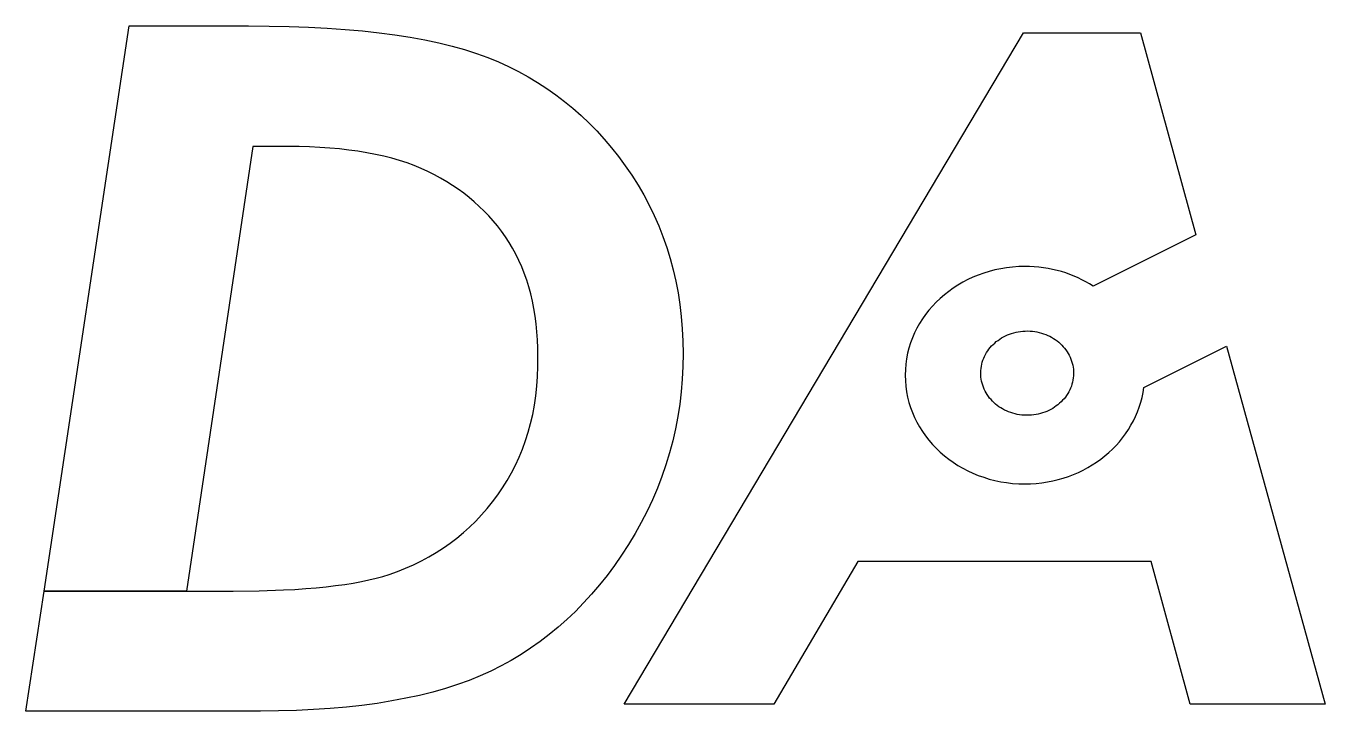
# Model space of a CAD drawing. Header units: millimetres. Extents: x 3 to 246, y -195 to -4.
# Drawn here: x 125.07 to 132.96, y -193.42 to -189.26 of the extents above; entities that cross this region are included whole.
import ezdxf

# ---------------------------------------------------------------- set-up
doc = ezdxf.new("R2010")
doc.units = ezdxf.units.MM
doc.layers.add('BLUETHIRTYONE', color=171, linetype='CONTINUOUS')
doc.layers.add('RED', color=14, linetype='CONTINUOUS')

msp = doc.modelspace()

# ---------------------------------------------------------------- linework, layer by layer
at = {"layer": 'BLUETHIRTYONE', "linetype": 'CONTINUOUS'}
for p, q in [((125.1834, -192.6926), (125.7, -189.2592)), ((125.7, -189.2592), (126.4245, -189.2592)), ((126.4245, -189.2592), (126.55, -189.26)), ((126.55, -189.26), (126.6715, -189.2626)), ((126.6715, -189.2626), (126.7888, -189.2668)), ((126.7888, -189.2668), (126.9021, -189.2727)), ((126.9021, -189.2727), (127.0112, -189.2804)), ((127.0112, -189.2804), (127.1163, -189.2897)), ((127.1163, -189.2897), (127.2172, -189.3008)), ((127.2172, -189.3008), (127.3141, -189.3135)), ((127.3141, -189.3135), (127.4069, -189.328)), ((127.4069, -189.328), (127.4956, -189.3442)), ((127.4956, -189.3442), (127.5802, -189.3621)), ((127.5802, -189.3621), (127.6607, -189.3817)), ((128.7063, -193.3796), (131.1302, -189.301)), ((131.1302, -189.301), (131.84, -189.301)), ((131.84, -189.301), (132.1761, -190.5289)), ((127.6607, -189.3817), (127.7372, -189.403)), ((127.7372, -189.403), (127.8096, -189.4261)), ((127.8096, -189.4261), (127.878, -189.4509)), ((127.878, -189.4509), (127.9422, -189.4775)), ((127.9422, -189.4775), (128.0038, -189.5058)), ((128.0038, -189.5058), (128.0639, -189.5362)), ((128.0639, -189.5362), (128.1225, -189.5685)), ((128.1225, -189.5685), (128.1798, -189.6027)), ((128.1798, -189.6027), (128.2356, -189.6389)), ((128.2356, -189.6389), (128.2899, -189.6771)), ((128.2899, -189.6771), (128.3428, -189.7172)), ((128.3428, -189.7172), (128.3942, -189.7593)), ((128.3942, -189.7593), (128.4442, -189.8033)), ((128.4442, -189.8033), (128.4927, -189.8493)), ((128.4927, -189.8493), (128.5397, -189.8973)), ((128.5397, -189.8973), (128.5852, -189.9472)), ((126.4516, -189.9918), (126.0487, -192.6926)), ((126.6666, -189.9918), (126.4516, -189.9918)), ((126.732, -189.9924), (126.6666, -189.9918)), ((126.7956, -189.9941), (126.732, -189.9924)), ((126.8576, -189.997), (126.7956, -189.9941)), ((126.918, -190.0011), (126.8576, -189.997)), ((126.9767, -190.0064), (126.918, -190.0011)), ((127.0337, -190.0128), (126.9767, -190.0064)), ((128.5852, -189.9472), (128.6292, -189.9991)), ((128.6292, -189.9991), (128.6717, -190.0529)), ((127.0891, -190.0205), (127.0337, -190.0128)), ((127.1429, -190.0293), (127.0891, -190.0205)), ((127.195, -190.0393), (127.1429, -190.0293)), ((127.2455, -190.0506), (127.195, -190.0393)), ((127.2944, -190.063), (127.2455, -190.0506)), ((127.3416, -190.0767), (127.2944, -190.063)), ((127.3872, -190.0916), (127.3416, -190.0767)), ((128.6717, -190.0529), (128.7128, -190.1087)), ((127.4312, -190.1077), (127.3872, -190.0916)), ((127.4735, -190.125), (127.4312, -190.1077)), ((127.5143, -190.1436), (127.4735, -190.125)), ((127.5533, -190.1633), (127.5143, -190.1436)), ((127.5912, -190.1839), (127.5533, -190.1633)), ((128.7128, -190.1087), (128.7523, -190.1664)), ((127.628, -190.2055), (127.5912, -190.1839)), ((127.6638, -190.228), (127.628, -190.2055)), ((127.6984, -190.2515), (127.6638, -190.228)), ((128.7523, -190.1664), (128.7898, -190.2257)), ((128.7898, -190.2257), (128.825, -190.2861)), ((127.732, -190.2759), (127.6984, -190.2515)), ((127.7645, -190.3014), (127.732, -190.2759)), ((127.7958, -190.3277), (127.7645, -190.3014)), ((128.825, -190.2861), (128.8577, -190.3476)), ((127.8261, -190.3551), (127.7958, -190.3277)), ((127.8553, -190.3834), (127.8261, -190.3551)), ((127.8833, -190.4128), (127.8553, -190.3834)), ((128.8577, -190.3476), (128.8881, -190.4102)), ((127.9103, -190.4431), (127.8833, -190.4128)), ((127.9361, -190.4744), (127.9103, -190.4431)), ((127.9609, -190.5068), (127.9361, -190.4744)), ((128.8881, -190.4102), (128.916, -190.474)), ((128.916, -190.474), (128.9415, -190.5388)), ((127.9845, -190.5401), (127.9609, -190.5068)), ((128.007, -190.5745), (127.9845, -190.5401)), ((128.9415, -190.5388), (128.9646, -190.6048)), ((132.1761, -190.5289), (131.554, -190.8402)), ((128.0282, -190.6099), (128.007, -190.5745)), ((128.0481, -190.6463), (128.0282, -190.6099)), ((128.9646, -190.6048), (128.9853, -190.672)), ((128.0666, -190.6839), (128.0481, -190.6463)), ((128.0837, -190.7225), (128.0666, -190.6839)), ((128.9853, -190.672), (129.0036, -190.7402)), ((128.0994, -190.7621), (128.0837, -190.7225)), ((128.1138, -190.8028), (128.0994, -190.7621)), ((129.0036, -190.7402), (129.0194, -190.8096)), ((130.8237, -190.7858), (130.7924, -190.8004)), ((130.8559, -190.7726), (130.8237, -190.7858)), ((130.8889, -190.7607), (130.8559, -190.7726)), ((130.9226, -190.7503), (130.8889, -190.7607)), ((130.9571, -190.7414), (130.9226, -190.7503)), ((130.9922, -190.734), (130.9571, -190.7414)), ((131.028, -190.7282), (130.9922, -190.734)), ((131.0643, -190.724), (131.028, -190.7282)), ((131.1012, -190.7215), (131.0643, -190.724)), ((131.1385, -190.7206), (131.1012, -190.7215)), ((131.1674, -190.7211), (131.1385, -190.7206)), ((131.196, -190.7226), (131.1674, -190.7211)), ((131.2242, -190.7251), (131.196, -190.7226)), ((131.2522, -190.7286), (131.2242, -190.7251)), ((131.2798, -190.733), (131.2522, -190.7286)), ((131.3071, -190.7384), (131.2798, -190.733)), ((131.3339, -190.7447), (131.3071, -190.7384)), ((131.3604, -190.7519), (131.3339, -190.7447)), ((131.3864, -190.76), (131.3604, -190.7519)), ((131.4119, -190.769), (131.3864, -190.76)), ((131.437, -190.7788), (131.4119, -190.769)), ((131.4615, -190.7895), (131.437, -190.7788)), ((131.4855, -190.8009), (131.4615, -190.7895)), ((128.1268, -190.8446), (128.1138, -190.8028)), ((128.1385, -190.8874), (128.1268, -190.8446)), ((129.0194, -190.8096), (129.0328, -190.8802)), ((130.6766, -190.8715), (130.6502, -190.8923)), ((130.704, -190.8519), (130.6766, -190.8715)), ((130.7325, -190.8335), (130.704, -190.8519)), ((130.762, -190.8163), (130.7325, -190.8335)), ((130.7924, -190.8004), (130.762, -190.8163)), ((131.5089, -190.8132), (131.4855, -190.8009)), ((131.5318, -190.8263), (131.5089, -190.8132)), ((131.554, -190.8402), (131.5318, -190.8263)), ((128.1488, -190.9312), (128.1385, -190.8874)), ((128.1577, -190.9761), (128.1488, -190.9312)), ((129.0328, -190.8802), (129.0438, -190.9519)), ((129.0438, -190.9519), (129.0523, -191.0247)), ((130.6009, -190.9371), (130.5781, -190.9611)), ((130.625, -190.9142), (130.6009, -190.9371)), ((130.6502, -190.8923), (130.625, -190.9142)), ((128.1652, -191.0221), (128.1577, -190.9761)), ((128.1714, -191.069), (128.1652, -191.0221)), ((129.0523, -191.0247), (129.0585, -191.0987)), ((130.5362, -191.012), (130.5173, -191.0388)), ((130.5565, -190.9861), (130.5362, -191.012)), ((130.5781, -190.9611), (130.5565, -190.9861)), ((128.1762, -191.117), (128.1714, -191.069)), ((129.0585, -191.0987), (129.0621, -191.1738)), ((130.4837, -191.0949), (130.4692, -191.1242)), ((130.4998, -191.0664), (130.4837, -191.0949)), ((130.5173, -191.0388), (130.4998, -191.0664)), ((128.1796, -191.1661), (128.1762, -191.117)), ((128.1816, -191.2161), (128.1796, -191.1661)), ((129.0621, -191.1738), (129.0633, -191.2501)), ((130.4447, -191.1848), (130.4349, -191.2161)), ((130.4561, -191.1541), (130.4447, -191.1848)), ((130.4692, -191.1242), (130.4561, -191.1541)), ((130.9459, -191.1943), (130.9554, -191.1855)), ((130.9554, -191.1855), (130.9653, -191.1771)), ((130.9653, -191.1771), (130.9756, -191.1692)), ((130.9756, -191.1692), (130.9863, -191.1617)), ((130.9863, -191.1617), (130.9975, -191.1546)), ((130.9975, -191.1546), (131.009, -191.1481)), ((131.009, -191.1481), (131.0208, -191.142)), ((131.0208, -191.142), (131.0331, -191.1365)), ((131.0331, -191.1365), (131.0456, -191.1315)), ((131.0456, -191.1315), (131.0584, -191.127)), ((131.0584, -191.127), (131.0716, -191.1231)), ((131.0716, -191.1231), (131.085, -191.1198)), ((131.085, -191.1198), (131.0987, -191.1171)), ((131.0987, -191.1171), (131.1126, -191.115)), ((131.1126, -191.115), (131.1267, -191.1135)), ((131.1267, -191.1135), (131.141, -191.1126)), ((131.141, -191.1126), (131.1555, -191.1124)), ((131.1555, -191.1124), (131.17, -191.1129)), ((131.17, -191.1129), (131.1843, -191.114)), ((131.1843, -191.114), (131.1984, -191.1158)), ((131.1984, -191.1158), (131.2123, -191.1182)), ((131.2123, -191.1182), (131.2259, -191.1212)), ((131.2259, -191.1212), (131.2392, -191.1247)), ((131.2392, -191.1247), (131.2522, -191.1289)), ((131.2522, -191.1289), (131.265, -191.1336)), ((131.265, -191.1336), (131.2774, -191.1389)), ((131.2774, -191.1389), (131.2895, -191.1446)), ((131.2895, -191.1446), (131.3012, -191.1509)), ((131.3012, -191.1509), (131.3126, -191.1577)), ((131.3126, -191.1577), (131.3235, -191.1649)), ((131.3235, -191.1649), (131.3341, -191.1727)), ((131.3341, -191.1727), (131.3442, -191.1808)), ((131.3442, -191.1808), (131.3539, -191.1894)), ((131.3539, -191.1894), (131.3632, -191.1984)), ((128.1823, -191.2672), (128.1816, -191.2161)), ((128.1821, -191.3289), (128.1823, -191.2672)), ((129.0633, -191.2501), (129.0621, -191.3281)), ((130.4268, -191.2481), (130.4204, -191.2806)), ((130.4349, -191.2161), (130.4268, -191.2481)), ((130.8888, -191.278), (130.894, -191.2664)), ((130.894, -191.2664), (130.8998, -191.2551)), ((130.8998, -191.2551), (130.9062, -191.2441)), ((130.9062, -191.2441), (130.9131, -191.2334)), ((130.9131, -191.2334), (130.9205, -191.2231)), ((130.9205, -191.2231), (130.9285, -191.2131)), ((130.9285, -191.2131), (130.937, -191.2035)), ((130.937, -191.2035), (130.9459, -191.1943)), ((131.3632, -191.1984), (131.3719, -191.2078)), ((131.3719, -191.2078), (131.3802, -191.2175)), ((131.3802, -191.2175), (131.3879, -191.2276)), ((131.3879, -191.2276), (131.3951, -191.2381)), ((131.3951, -191.2381), (131.4018, -191.2489)), ((131.4018, -191.2489), (131.4079, -191.26)), ((131.4079, -191.26), (131.4134, -191.2714)), ((131.8609, -191.4551), (132.362, -191.2046)), ((132.362, -191.2046), (132.9611, -193.3796)), ((128.1798, -191.3894), (128.1821, -191.3289)), ((129.0621, -191.3281), (129.0582, -191.4053)), ((130.413, -191.3471), (130.412, -191.3811)), ((130.4158, -191.3136), (130.413, -191.3471)), ((130.4204, -191.2806), (130.4158, -191.3136)), ((130.8712, -191.3527), (130.8725, -191.3397)), ((130.8725, -191.3397), (130.8744, -191.3269)), ((130.8744, -191.3269), (130.877, -191.3143)), ((130.877, -191.3143), (130.8803, -191.3019)), ((130.8803, -191.3019), (130.8843, -191.2898)), ((130.8843, -191.2898), (130.8888, -191.278)), ((131.4134, -191.2714), (131.4183, -191.2831)), ((131.4183, -191.2831), (131.4226, -191.295)), ((131.4226, -191.295), (131.4262, -191.3072)), ((131.4262, -191.3072), (131.4292, -191.3197)), ((131.4292, -191.3197), (131.4316, -191.3323)), ((131.4316, -191.3323), (131.4332, -191.3451)), ((131.4332, -191.3451), (131.4341, -191.3582)), ((128.1755, -191.4486), (128.1798, -191.3894)), ((129.0582, -191.4053), (129.0519, -191.4818)), ((130.412, -191.3811), (130.413, -191.415)), ((130.413, -191.415), (130.4158, -191.4486)), ((130.8707, -191.3659), (130.8712, -191.3527)), ((130.8709, -191.3791), (130.8707, -191.3659)), ((130.8719, -191.3921), (130.8709, -191.3791)), ((130.8735, -191.4049), (130.8719, -191.3921)), ((130.8758, -191.4176), (130.8735, -191.4049)), ((130.8788, -191.43), (130.8758, -191.4176)), ((131.428, -191.4229), (131.4247, -191.4353)), ((131.4306, -191.4103), (131.428, -191.4229)), ((131.4326, -191.3975), (131.4306, -191.4103)), ((131.4338, -191.3845), (131.4326, -191.3975)), ((131.4343, -191.3713), (131.4338, -191.3845)), ((131.4341, -191.3582), (131.4343, -191.3713)), ((128.1691, -191.5067), (128.1755, -191.4486)), ((129.0519, -191.4818), (129.0429, -191.5576)), ((130.4158, -191.4486), (130.4204, -191.4816)), ((130.4204, -191.4816), (130.4268, -191.5141)), ((130.8825, -191.4422), (130.8788, -191.43)), ((130.8868, -191.4541), (130.8825, -191.4422)), ((130.8917, -191.4658), (130.8868, -191.4541)), ((130.8972, -191.4772), (130.8917, -191.4658)), ((130.9033, -191.4883), (130.8972, -191.4772)), ((130.91, -191.4991), (130.9033, -191.4883)), ((130.9172, -191.5096), (130.91, -191.4991)), ((131.392, -191.5038), (131.3845, -191.5141)), ((131.3989, -191.4931), (131.392, -191.5038)), ((131.4053, -191.4821), (131.3989, -191.4931)), ((131.411, -191.4708), (131.4053, -191.4821)), ((131.4162, -191.4593), (131.411, -191.4708)), ((131.4208, -191.4474), (131.4162, -191.4593)), ((131.4247, -191.4353), (131.4208, -191.4474)), ((131.85, -191.5158), (131.8562, -191.4857)), ((131.8562, -191.4857), (131.8609, -191.4551)), ((128.1504, -191.6191), (128.1607, -191.5635)), ((128.1607, -191.5635), (128.1691, -191.5067)), ((129.0429, -191.5576), (129.0313, -191.6326)), ((130.4268, -191.5141), (130.4349, -191.546)), ((130.4349, -191.546), (130.4447, -191.5774)), ((130.4447, -191.5774), (130.4561, -191.608)), ((130.9249, -191.5197), (130.9172, -191.5096)), ((130.9332, -191.5295), (130.9249, -191.5197)), ((130.9419, -191.5389), (130.9332, -191.5295)), ((130.9511, -191.5478), (130.9419, -191.5389)), ((130.9608, -191.5564), (130.9511, -191.5478)), ((130.971, -191.5646), (130.9608, -191.5564)), ((130.9815, -191.5723), (130.971, -191.5646)), ((130.9925, -191.5795), (130.9815, -191.5723)), ((131.0038, -191.5863), (130.9925, -191.5795)), ((131.3076, -191.5826), (131.2961, -191.5891)), ((131.3187, -191.5755), (131.3076, -191.5826)), ((131.3295, -191.568), (131.3187, -191.5755)), ((131.3398, -191.5601), (131.3295, -191.568)), ((131.3497, -191.5517), (131.3398, -191.5601)), ((131.3591, -191.5429), (131.3497, -191.5517)), ((131.3681, -191.5337), (131.3591, -191.5429)), ((131.3766, -191.5241), (131.3681, -191.5337)), ((131.3845, -191.5141), (131.3766, -191.5241)), ((131.8227, -191.6032), (131.8332, -191.5746)), ((131.8332, -191.5746), (131.8423, -191.5454)), ((131.8423, -191.5454), (131.85, -191.5158)), ((128.138, -191.6736), (128.1504, -191.6191)), ((129.0313, -191.6326), (129.0172, -191.707)), ((130.4561, -191.608), (130.4692, -191.638)), ((130.4692, -191.638), (130.4837, -191.6673)), ((131.0156, -191.5926), (131.0038, -191.5863)), ((131.0276, -191.5984), (131.0156, -191.5926)), ((131.0401, -191.6036), (131.0276, -191.5984)), ((131.0528, -191.6083), (131.0401, -191.6036)), ((131.0659, -191.6125), (131.0528, -191.6083)), ((131.0792, -191.6161), (131.0659, -191.6125)), ((131.0928, -191.6191), (131.0792, -191.6161)), ((131.1066, -191.6214), (131.0928, -191.6191)), ((131.1207, -191.6232), (131.1066, -191.6214)), ((131.135, -191.6243), (131.1207, -191.6232)), ((131.1495, -191.6248), (131.135, -191.6243)), ((131.164, -191.6246), (131.1495, -191.6248)), ((131.1784, -191.6238), (131.164, -191.6246)), ((131.1925, -191.6223), (131.1784, -191.6238)), ((131.2064, -191.6202), (131.1925, -191.6223)), ((131.2201, -191.6174), (131.2064, -191.6202)), ((131.2335, -191.6141), (131.2201, -191.6174)), ((131.2466, -191.6102), (131.2335, -191.6141)), ((131.2595, -191.6057), (131.2466, -191.6102)), ((131.272, -191.6007), (131.2595, -191.6057)), ((131.2842, -191.5952), (131.272, -191.6007)), ((131.2961, -191.5891), (131.2842, -191.5952)), ((131.783, -191.6853), (131.7975, -191.6585)), ((131.7975, -191.6585), (131.8108, -191.6312)), ((131.8108, -191.6312), (131.8227, -191.6032)), ((128.1073, -191.7787), (128.1236, -191.7267)), ((128.1236, -191.7267), (128.138, -191.6736)), ((129.0172, -191.707), (129.0005, -191.7806)), ((130.4837, -191.6673), (130.4998, -191.6957)), ((130.4998, -191.6957), (130.5173, -191.7234)), ((130.5173, -191.7234), (130.5362, -191.7502)), ((131.7319, -191.7612), (131.7501, -191.7366)), ((131.7501, -191.7366), (131.7672, -191.7113)), ((131.7672, -191.7113), (131.783, -191.6853)), ((128.0889, -191.8295), (128.1073, -191.7787)), ((129.0005, -191.7806), (128.9811, -191.8534)), ((130.5362, -191.7502), (130.5565, -191.7761)), ((130.5565, -191.7761), (130.5781, -191.8011)), ((130.5781, -191.8011), (130.6009, -191.825)), ((131.6705, -191.83), (131.692, -191.8079)), ((131.692, -191.8079), (131.7125, -191.785)), ((131.7125, -191.785), (131.7319, -191.7612)), ((128.0464, -191.9272), (128.0686, -191.879)), ((128.0686, -191.879), (128.0889, -191.8295)), ((128.9811, -191.8534), (128.9592, -191.9256)), ((130.6009, -191.825), (130.625, -191.848)), ((130.625, -191.848), (130.6502, -191.8699)), ((130.6502, -191.8699), (130.6766, -191.8906)), ((130.6766, -191.8906), (130.704, -191.9102)), ((131.5741, -191.9091), (131.5996, -191.8908)), ((131.5996, -191.8908), (131.6242, -191.8715)), ((131.6242, -191.8715), (131.6478, -191.8512)), ((131.6478, -191.8512), (131.6705, -191.83)), ((127.9961, -192.0201), (128.0222, -191.9743)), ((128.0222, -191.9743), (128.0464, -191.9272)), ((128.9592, -191.9256), (128.9346, -191.997)), ((130.704, -191.9102), (130.7325, -191.9287)), ((130.7325, -191.9287), (130.762, -191.9459)), ((130.762, -191.9459), (130.7924, -191.9618)), ((130.7924, -191.9618), (130.8237, -191.9764)), ((130.8237, -191.9764), (130.8559, -191.9896)), ((131.4336, -191.9845), (131.4633, -191.9717)), ((131.4633, -191.9717), (131.4922, -191.9577)), ((131.4922, -191.9577), (131.5203, -191.9426)), ((131.5203, -191.9426), (131.5476, -191.9264)), ((131.5476, -191.9264), (131.5741, -191.9091)), ((127.968, -192.0647), (127.9961, -192.0201)), ((128.9346, -191.997), (128.9074, -192.0676)), ((130.8559, -191.9896), (130.8889, -192.0014)), ((130.8889, -192.0014), (130.9226, -192.0118)), ((130.9226, -192.0118), (130.9571, -192.0207)), ((130.9571, -192.0207), (130.9922, -192.0281)), ((130.9922, -192.0281), (131.028, -192.0339)), ((131.028, -192.0339), (131.0643, -192.0382)), ((131.0643, -192.0382), (131.1012, -192.0407)), ((131.1012, -192.0407), (131.1385, -192.0416)), ((131.1385, -192.0416), (131.1734, -192.0408)), ((131.1734, -192.0408), (131.2078, -192.0386)), ((131.2078, -192.0386), (131.2417, -192.0349)), ((131.2417, -192.0349), (131.2752, -192.0298)), ((131.2752, -192.0298), (131.3081, -192.0234)), ((131.3081, -192.0234), (131.3404, -192.0156)), ((131.3404, -192.0156), (131.3721, -192.0065)), ((131.3721, -192.0065), (131.4032, -191.9961)), ((131.4032, -191.9961), (131.4336, -191.9845)), ((127.9065, -192.1503), (127.9381, -192.108)), ((127.9381, -192.108), (127.968, -192.0647)), ((128.9074, -192.0676), (128.8775, -192.1376)), ((127.8395, -192.23), (127.8737, -192.1909)), ((127.8737, -192.1909), (127.9065, -192.1503)), ((128.845, -192.2067), (128.8098, -192.2752)), ((128.8775, -192.1376), (128.845, -192.2067)), ((127.7675, -192.3033), (127.8042, -192.2674)), ((127.8042, -192.2674), (127.8395, -192.23)), ((128.8098, -192.2752), (128.7719, -192.3428)), ((127.6497, -192.4012), (127.6902, -192.3702)), ((127.6902, -192.3702), (127.7295, -192.3375)), ((127.7295, -192.3375), (127.7675, -192.3033)), ((128.7719, -192.3428), (128.7314, -192.4098)), ((127.5647, -192.4585), (127.6078, -192.4307)), ((127.6078, -192.4307), (127.6497, -192.4012)), ((128.7314, -192.4098), (128.6896, -192.4745)), ((127.4274, -192.5324), (127.4745, -192.5094)), ((127.4745, -192.5094), (127.5202, -192.4848)), ((127.5202, -192.4848), (127.5647, -192.4585)), ((128.6896, -192.4745), (128.6464, -192.537)), ((130.1239, -192.5123), (129.6145, -193.3796)), ((131.9047, -192.5123), (130.1239, -192.5123)), ((132.1427, -193.3796), (131.9047, -192.5123)), ((127.1999, -192.6148), (127.2405, -192.6037)), ((127.2405, -192.6037), (127.2783, -192.592)), ((127.2783, -192.592), (127.3294, -192.5737)), ((127.3294, -192.5737), (127.379, -192.5539)), ((127.379, -192.5539), (127.4274, -192.5324)), ((128.6017, -192.5973), (128.5557, -192.6553)), ((128.6464, -192.537), (128.6017, -192.5973)), ((126.4905, -192.6909), (126.6371, -192.6859)), ((126.6371, -192.6859), (126.7062, -192.6822)), ((126.7062, -192.6822), (126.7724, -192.6777)), ((126.7724, -192.6777), (126.8358, -192.6725)), ((126.8358, -192.6725), (126.8963, -192.6665)), ((126.8963, -192.6665), (126.954, -192.6597)), ((126.954, -192.6597), (127.0088, -192.6522)), ((127.0088, -192.6522), (127.0608, -192.6439)), ((127.0608, -192.6439), (127.11, -192.6349)), ((127.11, -192.6349), (127.1564, -192.6252)), ((127.1564, -192.6252), (127.1999, -192.6148)), ((128.5557, -192.6553), (128.5083, -192.7111)), ((125.0737, -193.4214), (125.1834, -192.6926)), ((125.1834, -192.6926), (126.0487, -192.6926)), ((126.0487, -192.6926), (125.1834, -192.6926)), ((126.0487, -192.6926), (126.3326, -192.6926)), ((126.3326, -192.6926), (126.4905, -192.6909)), ((128.4595, -192.7647), (128.4093, -192.8161)), ((128.5083, -192.7111), (128.4595, -192.7647)), ((128.4093, -192.8161), (128.3577, -192.8653)), ((128.3048, -192.9122), (128.2504, -192.9569)), ((128.3577, -192.8653), (128.3048, -192.9122)), ((128.1948, -192.9994), (128.1378, -193.0396)), ((128.2504, -192.9569), (128.1948, -192.9994)), ((128.0794, -193.0777), (128.0197, -193.1135)), ((128.1378, -193.0396), (128.0794, -193.0777)), ((127.9587, -193.1471), (127.8963, -193.1784)), ((128.0197, -193.1135), (127.9587, -193.1471)), ((127.7642, -193.2352), (127.6936, -193.2608)), ((127.8318, -193.2077), (127.7642, -193.2352)), ((127.8963, -193.1784), (127.8318, -193.2077)), ((127.5432, -193.3063), (127.4635, -193.3262)), ((127.6199, -193.2844), (127.5432, -193.3063)), ((127.6936, -193.2608), (127.6199, -193.2844)), ((127.0188, -193.3975), (126.9207, -193.4061)), ((127.1139, -193.387), (127.0188, -193.3975)), ((127.2059, -193.3747), (127.1139, -193.387)), ((127.2948, -193.3604), (127.2059, -193.3747)), ((127.3806, -193.3442), (127.2948, -193.3604)), ((127.4635, -193.3262), (127.3806, -193.3442)), ((129.6145, -193.3796), (128.7063, -193.3796)), ((132.9611, -193.3796), (132.1427, -193.3796)), ((126.4975, -193.4214), (125.0737, -193.4214)), ((126.6079, -193.4204), (126.4975, -193.4214)), ((126.7153, -193.4175), (126.6079, -193.4204)), ((126.8195, -193.4128), (126.7153, -193.4175)), ((126.9207, -193.4061), (126.8195, -193.4128))]:
    msp.add_line(p, q, dxfattribs=at)
at = {"layer": 'RED', "linetype": 'CONTINUOUS'}
for p, q in [((125.1834, -192.6926), (125.7, -189.2592)), ((125.7, -189.2592), (126.4245, -189.2592)), ((126.4245, -189.2592), (126.55, -189.26)), ((126.55, -189.26), (126.6715, -189.2626)), ((126.6715, -189.2626), (126.7888, -189.2668)), ((126.7888, -189.2668), (126.9021, -189.2727)), ((126.9021, -189.2727), (127.0112, -189.2804)), ((127.0112, -189.2804), (127.1163, -189.2897)), ((127.1163, -189.2897), (127.2172, -189.3008)), ((127.2172, -189.3008), (127.3141, -189.3135)), ((127.3141, -189.3135), (127.4069, -189.328)), ((127.4069, -189.328), (127.4956, -189.3442)), ((127.4956, -189.3442), (127.5802, -189.3621)), ((127.5802, -189.3621), (127.6607, -189.3817)), ((128.7063, -193.3796), (131.1302, -189.301)), ((131.1302, -189.301), (131.84, -189.301)), ((131.84, -189.301), (132.1761, -190.5289)), ((127.6607, -189.3817), (127.7372, -189.403)), ((127.7372, -189.403), (127.8096, -189.4261)), ((127.8096, -189.4261), (127.878, -189.4509)), ((127.878, -189.4509), (127.9422, -189.4775)), ((127.9422, -189.4775), (128.0038, -189.5058)), ((128.0038, -189.5058), (128.0639, -189.5362)), ((128.0639, -189.5362), (128.1225, -189.5685)), ((128.1225, -189.5685), (128.1798, -189.6027)), ((128.1798, -189.6027), (128.2356, -189.6389)), ((128.2356, -189.6389), (128.2899, -189.6771)), ((128.2899, -189.6771), (128.3428, -189.7172)), ((128.3428, -189.7172), (128.3942, -189.7593)), ((128.3942, -189.7593), (128.4442, -189.8033)), ((128.4442, -189.8033), (128.4927, -189.8493)), ((128.4927, -189.8493), (128.5397, -189.8973)), ((128.5397, -189.8973), (128.5852, -189.9472)), ((126.4516, -189.9918), (126.0487, -192.6926)), ((126.6666, -189.9918), (126.4516, -189.9918)), ((126.732, -189.9924), (126.6666, -189.9918)), ((126.7956, -189.9941), (126.732, -189.9924)), ((126.8576, -189.997), (126.7956, -189.9941)), ((126.918, -190.0011), (126.8576, -189.997)), ((126.9767, -190.0064), (126.918, -190.0011)), ((127.0337, -190.0128), (126.9767, -190.0064)), ((128.5852, -189.9472), (128.6292, -189.9991)), ((128.6292, -189.9991), (128.6717, -190.0529)), ((127.0891, -190.0205), (127.0337, -190.0128)), ((127.1429, -190.0293), (127.0891, -190.0205)), ((127.195, -190.0393), (127.1429, -190.0293)), ((127.2455, -190.0506), (127.195, -190.0393)), ((127.2944, -190.063), (127.2455, -190.0506)), ((127.3416, -190.0767), (127.2944, -190.063)), ((127.3872, -190.0916), (127.3416, -190.0767)), ((128.6717, -190.0529), (128.7128, -190.1087)), ((127.4312, -190.1077), (127.3872, -190.0916)), ((127.4735, -190.125), (127.4312, -190.1077)), ((127.5143, -190.1436), (127.4735, -190.125)), ((127.5533, -190.1633), (127.5143, -190.1436)), ((127.5912, -190.1839), (127.5533, -190.1633)), ((128.7128, -190.1087), (128.7523, -190.1664)), ((127.628, -190.2055), (127.5912, -190.1839)), ((127.6638, -190.228), (127.628, -190.2055)), ((127.6984, -190.2515), (127.6638, -190.228)), ((128.7523, -190.1664), (128.7898, -190.2257)), ((128.7898, -190.2257), (128.825, -190.2861)), ((127.732, -190.2759), (127.6984, -190.2515)), ((127.7645, -190.3014), (127.732, -190.2759)), ((127.7958, -190.3277), (127.7645, -190.3014)), ((128.825, -190.2861), (128.8577, -190.3476)), ((127.8261, -190.3551), (127.7958, -190.3277)), ((127.8553, -190.3834), (127.8261, -190.3551)), ((127.8833, -190.4128), (127.8553, -190.3834)), ((128.8577, -190.3476), (128.8881, -190.4102)), ((127.9103, -190.4431), (127.8833, -190.4128)), ((127.9361, -190.4744), (127.9103, -190.4431)), ((127.9609, -190.5068), (127.9361, -190.4744)), ((128.8881, -190.4102), (128.916, -190.474)), ((128.916, -190.474), (128.9415, -190.5388)), ((127.9845, -190.5401), (127.9609, -190.5068)), ((128.007, -190.5745), (127.9845, -190.5401)), ((128.9415, -190.5388), (128.9646, -190.6048)), ((132.1761, -190.5289), (131.554, -190.8402)), ((128.0282, -190.6099), (128.007, -190.5745)), ((128.0481, -190.6463), (128.0282, -190.6099)), ((128.9646, -190.6048), (128.9853, -190.672)), ((128.0666, -190.6839), (128.0481, -190.6463)), ((128.0837, -190.7225), (128.0666, -190.6839)), ((128.9853, -190.672), (129.0036, -190.7402)), ((128.0994, -190.7621), (128.0837, -190.7225)), ((128.1138, -190.8028), (128.0994, -190.7621)), ((129.0036, -190.7402), (129.0194, -190.8096)), ((130.8237, -190.7858), (130.7924, -190.8004)), ((130.8559, -190.7726), (130.8237, -190.7858)), ((130.8889, -190.7607), (130.8559, -190.7726)), ((130.9226, -190.7503), (130.8889, -190.7607)), ((130.9571, -190.7414), (130.9226, -190.7503)), ((130.9922, -190.734), (130.9571, -190.7414)), ((131.028, -190.7282), (130.9922, -190.734)), ((131.0643, -190.724), (131.028, -190.7282)), ((131.1012, -190.7215), (131.0643, -190.724)), ((131.1385, -190.7206), (131.1012, -190.7215)), ((131.1674, -190.7211), (131.1385, -190.7206)), ((131.196, -190.7226), (131.1674, -190.7211)), ((131.2242, -190.7251), (131.196, -190.7226)), ((131.2522, -190.7286), (131.2242, -190.7251)), ((131.2798, -190.733), (131.2522, -190.7286)), ((131.3071, -190.7384), (131.2798, -190.733)), ((131.3339, -190.7447), (131.3071, -190.7384)), ((131.3604, -190.7519), (131.3339, -190.7447)), ((131.3864, -190.76), (131.3604, -190.7519)), ((131.4119, -190.769), (131.3864, -190.76)), ((131.437, -190.7788), (131.4119, -190.769)), ((131.4615, -190.7895), (131.437, -190.7788)), ((131.4855, -190.8009), (131.4615, -190.7895)), ((128.1268, -190.8446), (128.1138, -190.8028)), ((128.1385, -190.8874), (128.1268, -190.8446)), ((129.0194, -190.8096), (129.0328, -190.8802)), ((130.6766, -190.8715), (130.6502, -190.8923)), ((130.704, -190.8519), (130.6766, -190.8715)), ((130.7325, -190.8335), (130.704, -190.8519)), ((130.762, -190.8163), (130.7325, -190.8335)), ((130.7924, -190.8004), (130.762, -190.8163)), ((131.5089, -190.8132), (131.4855, -190.8009)), ((131.5318, -190.8263), (131.5089, -190.8132)), ((131.554, -190.8402), (131.5318, -190.8263)), ((128.1488, -190.9312), (128.1385, -190.8874)), ((128.1577, -190.9761), (128.1488, -190.9312)), ((129.0328, -190.8802), (129.0438, -190.9519)), ((129.0438, -190.9519), (129.0523, -191.0247)), ((130.6009, -190.9371), (130.5781, -190.9611)), ((130.625, -190.9142), (130.6009, -190.9371)), ((130.6502, -190.8923), (130.625, -190.9142)), ((128.1652, -191.0221), (128.1577, -190.9761)), ((128.1714, -191.069), (128.1652, -191.0221)), ((129.0523, -191.0247), (129.0585, -191.0987)), ((130.5362, -191.012), (130.5173, -191.0388)), ((130.5565, -190.9861), (130.5362, -191.012)), ((130.5781, -190.9611), (130.5565, -190.9861)), ((128.1762, -191.117), (128.1714, -191.069)), ((129.0585, -191.0987), (129.0621, -191.1738)), ((130.4837, -191.0949), (130.4692, -191.1242)), ((130.4998, -191.0664), (130.4837, -191.0949)), ((130.5173, -191.0388), (130.4998, -191.0664)), ((128.1796, -191.1661), (128.1762, -191.117)), ((128.1816, -191.2161), (128.1796, -191.1661)), ((129.0621, -191.1738), (129.0633, -191.2501)), ((130.4447, -191.1848), (130.4349, -191.2161)), ((130.4561, -191.1541), (130.4447, -191.1848)), ((130.4692, -191.1242), (130.4561, -191.1541)), ((130.9459, -191.1943), (130.9554, -191.1855)), ((130.9554, -191.1855), (130.9653, -191.1771)), ((130.9653, -191.1771), (130.9756, -191.1692)), ((130.9756, -191.1692), (130.9863, -191.1617)), ((130.9863, -191.1617), (130.9975, -191.1546)), ((130.9975, -191.1546), (131.009, -191.1481)), ((131.009, -191.1481), (131.0208, -191.142)), ((131.0208, -191.142), (131.0331, -191.1365)), ((131.0331, -191.1365), (131.0456, -191.1315)), ((131.0456, -191.1315), (131.0584, -191.127)), ((131.0584, -191.127), (131.0716, -191.1231)), ((131.0716, -191.1231), (131.085, -191.1198)), ((131.085, -191.1198), (131.0987, -191.1171)), ((131.0987, -191.1171), (131.1126, -191.115)), ((131.1126, -191.115), (131.1267, -191.1135)), ((131.1267, -191.1135), (131.141, -191.1126)), ((131.141, -191.1126), (131.1555, -191.1124)), ((131.1555, -191.1124), (131.17, -191.1129)), ((131.17, -191.1129), (131.1843, -191.114)), ((131.1843, -191.114), (131.1984, -191.1158)), ((131.1984, -191.1158), (131.2123, -191.1182)), ((131.2123, -191.1182), (131.2259, -191.1212)), ((131.2259, -191.1212), (131.2392, -191.1247)), ((131.2392, -191.1247), (131.2522, -191.1289)), ((131.2522, -191.1289), (131.265, -191.1336)), ((131.265, -191.1336), (131.2774, -191.1389)), ((131.2774, -191.1389), (131.2895, -191.1446)), ((131.2895, -191.1446), (131.3012, -191.1509)), ((131.3012, -191.1509), (131.3126, -191.1577)), ((131.3126, -191.1577), (131.3235, -191.1649)), ((131.3235, -191.1649), (131.3341, -191.1727)), ((131.3341, -191.1727), (131.3442, -191.1808)), ((131.3442, -191.1808), (131.3539, -191.1894)), ((131.3539, -191.1894), (131.3632, -191.1984)), ((128.1823, -191.2672), (128.1816, -191.2161)), ((128.1821, -191.3289), (128.1823, -191.2672)), ((129.0633, -191.2501), (129.0621, -191.3281)), ((130.4268, -191.2481), (130.4204, -191.2806)), ((130.4349, -191.2161), (130.4268, -191.2481)), ((130.8888, -191.278), (130.894, -191.2664)), ((130.894, -191.2664), (130.8998, -191.2551)), ((130.8998, -191.2551), (130.9062, -191.2441)), ((130.9062, -191.2441), (130.9131, -191.2334)), ((130.9131, -191.2334), (130.9205, -191.2231)), ((130.9205, -191.2231), (130.9285, -191.2131)), ((130.9285, -191.2131), (130.937, -191.2035)), ((130.937, -191.2035), (130.9459, -191.1943)), ((131.3632, -191.1984), (131.3719, -191.2078)), ((131.3719, -191.2078), (131.3802, -191.2175)), ((131.3802, -191.2175), (131.3879, -191.2276)), ((131.3879, -191.2276), (131.3951, -191.2381)), ((131.3951, -191.2381), (131.4018, -191.2489)), ((131.4018, -191.2489), (131.4079, -191.26)), ((131.4079, -191.26), (131.4134, -191.2714)), ((131.8609, -191.4551), (132.362, -191.2046)), ((132.362, -191.2046), (132.9611, -193.3796)), ((128.1798, -191.3894), (128.1821, -191.3289)), ((129.0621, -191.3281), (129.0582, -191.4053)), ((130.413, -191.3471), (130.412, -191.3811)), ((130.4158, -191.3136), (130.413, -191.3471)), ((130.4204, -191.2806), (130.4158, -191.3136)), ((130.8712, -191.3527), (130.8725, -191.3397)), ((130.8725, -191.3397), (130.8744, -191.3269)), ((130.8744, -191.3269), (130.877, -191.3143)), ((130.877, -191.3143), (130.8803, -191.3019)), ((130.8803, -191.3019), (130.8843, -191.2898)), ((130.8843, -191.2898), (130.8888, -191.278)), ((131.4134, -191.2714), (131.4183, -191.2831)), ((131.4183, -191.2831), (131.4226, -191.295)), ((131.4226, -191.295), (131.4262, -191.3072)), ((131.4262, -191.3072), (131.4292, -191.3197)), ((131.4292, -191.3197), (131.4316, -191.3323)), ((131.4316, -191.3323), (131.4332, -191.3451)), ((131.4332, -191.3451), (131.4341, -191.3582)), ((128.1755, -191.4486), (128.1798, -191.3894)), ((129.0582, -191.4053), (129.0519, -191.4818)), ((130.412, -191.3811), (130.413, -191.415)), ((130.413, -191.415), (130.4158, -191.4486)), ((130.8707, -191.3659), (130.8712, -191.3527)), ((130.8709, -191.3791), (130.8707, -191.3659)), ((130.8719, -191.3921), (130.8709, -191.3791)), ((130.8735, -191.4049), (130.8719, -191.3921)), ((130.8758, -191.4176), (130.8735, -191.4049)), ((130.8788, -191.43), (130.8758, -191.4176)), ((131.428, -191.4229), (131.4247, -191.4353)), ((131.4306, -191.4103), (131.428, -191.4229)), ((131.4326, -191.3975), (131.4306, -191.4103)), ((131.4338, -191.3845), (131.4326, -191.3975)), ((131.4343, -191.3713), (131.4338, -191.3845)), ((131.4341, -191.3582), (131.4343, -191.3713)), ((128.1691, -191.5067), (128.1755, -191.4486)), ((129.0519, -191.4818), (129.0429, -191.5576)), ((130.4158, -191.4486), (130.4204, -191.4816)), ((130.4204, -191.4816), (130.4268, -191.5141)), ((130.8825, -191.4422), (130.8788, -191.43)), ((130.8868, -191.4541), (130.8825, -191.4422)), ((130.8917, -191.4658), (130.8868, -191.4541)), ((130.8972, -191.4772), (130.8917, -191.4658)), ((130.9033, -191.4883), (130.8972, -191.4772)), ((130.91, -191.4991), (130.9033, -191.4883)), ((130.9172, -191.5096), (130.91, -191.4991)), ((131.392, -191.5038), (131.3845, -191.5141)), ((131.3989, -191.4931), (131.392, -191.5038)), ((131.4053, -191.4821), (131.3989, -191.4931)), ((131.411, -191.4708), (131.4053, -191.4821)), ((131.4162, -191.4593), (131.411, -191.4708)), ((131.4208, -191.4474), (131.4162, -191.4593)), ((131.4247, -191.4353), (131.4208, -191.4474)), ((131.85, -191.5158), (131.8562, -191.4857)), ((131.8562, -191.4857), (131.8609, -191.4551)), ((128.1504, -191.6191), (128.1607, -191.5635)), ((128.1607, -191.5635), (128.1691, -191.5067)), ((129.0429, -191.5576), (129.0313, -191.6326)), ((130.4268, -191.5141), (130.4349, -191.546)), ((130.4349, -191.546), (130.4447, -191.5774)), ((130.4447, -191.5774), (130.4561, -191.608)), ((130.9249, -191.5197), (130.9172, -191.5096)), ((130.9332, -191.5295), (130.9249, -191.5197)), ((130.9419, -191.5389), (130.9332, -191.5295)), ((130.9511, -191.5478), (130.9419, -191.5389)), ((130.9608, -191.5564), (130.9511, -191.5478)), ((130.971, -191.5646), (130.9608, -191.5564)), ((130.9815, -191.5723), (130.971, -191.5646)), ((130.9925, -191.5795), (130.9815, -191.5723)), ((131.0038, -191.5863), (130.9925, -191.5795)), ((131.3076, -191.5826), (131.2961, -191.5891)), ((131.3187, -191.5755), (131.3076, -191.5826)), ((131.3295, -191.568), (131.3187, -191.5755)), ((131.3398, -191.5601), (131.3295, -191.568)), ((131.3497, -191.5517), (131.3398, -191.5601)), ((131.3591, -191.5429), (131.3497, -191.5517)), ((131.3681, -191.5337), (131.3591, -191.5429)), ((131.3766, -191.5241), (131.3681, -191.5337)), ((131.3845, -191.5141), (131.3766, -191.5241)), ((131.8227, -191.6032), (131.8332, -191.5746)), ((131.8332, -191.5746), (131.8423, -191.5454)), ((131.8423, -191.5454), (131.85, -191.5158)), ((128.138, -191.6736), (128.1504, -191.6191)), ((129.0313, -191.6326), (129.0172, -191.707)), ((130.4561, -191.608), (130.4692, -191.638)), ((130.4692, -191.638), (130.4837, -191.6673)), ((131.0156, -191.5926), (131.0038, -191.5863)), ((131.0276, -191.5984), (131.0156, -191.5926)), ((131.0401, -191.6036), (131.0276, -191.5984)), ((131.0528, -191.6083), (131.0401, -191.6036)), ((131.0659, -191.6125), (131.0528, -191.6083)), ((131.0792, -191.6161), (131.0659, -191.6125)), ((131.0928, -191.6191), (131.0792, -191.6161)), ((131.1066, -191.6214), (131.0928, -191.6191)), ((131.1207, -191.6232), (131.1066, -191.6214)), ((131.135, -191.6243), (131.1207, -191.6232)), ((131.1495, -191.6248), (131.135, -191.6243)), ((131.164, -191.6246), (131.1495, -191.6248)), ((131.1784, -191.6238), (131.164, -191.6246)), ((131.1925, -191.6223), (131.1784, -191.6238)), ((131.2064, -191.6202), (131.1925, -191.6223)), ((131.2201, -191.6174), (131.2064, -191.6202)), ((131.2335, -191.6141), (131.2201, -191.6174)), ((131.2466, -191.6102), (131.2335, -191.6141)), ((131.2595, -191.6057), (131.2466, -191.6102)), ((131.272, -191.6007), (131.2595, -191.6057)), ((131.2842, -191.5952), (131.272, -191.6007)), ((131.2961, -191.5891), (131.2842, -191.5952)), ((131.783, -191.6853), (131.7975, -191.6585)), ((131.7975, -191.6585), (131.8108, -191.6312)), ((131.8108, -191.6312), (131.8227, -191.6032)), ((128.1073, -191.7787), (128.1236, -191.7267)), ((128.1236, -191.7267), (128.138, -191.6736)), ((129.0172, -191.707), (129.0005, -191.7806)), ((130.4837, -191.6673), (130.4998, -191.6957)), ((130.4998, -191.6957), (130.5173, -191.7234)), ((130.5173, -191.7234), (130.5362, -191.7502)), ((131.7319, -191.7612), (131.7501, -191.7366)), ((131.7501, -191.7366), (131.7672, -191.7113)), ((131.7672, -191.7113), (131.783, -191.6853)), ((128.0889, -191.8295), (128.1073, -191.7787)), ((129.0005, -191.7806), (128.9811, -191.8534)), ((130.5362, -191.7502), (130.5565, -191.7761)), ((130.5565, -191.7761), (130.5781, -191.8011)), ((130.5781, -191.8011), (130.6009, -191.825)), ((131.6705, -191.83), (131.692, -191.8079)), ((131.692, -191.8079), (131.7125, -191.785)), ((131.7125, -191.785), (131.7319, -191.7612)), ((128.0464, -191.9272), (128.0686, -191.879)), ((128.0686, -191.879), (128.0889, -191.8295)), ((128.9811, -191.8534), (128.9592, -191.9256)), ((130.6009, -191.825), (130.625, -191.848)), ((130.625, -191.848), (130.6502, -191.8699)), ((130.6502, -191.8699), (130.6766, -191.8906)), ((130.6766, -191.8906), (130.704, -191.9102)), ((131.5741, -191.9091), (131.5996, -191.8908)), ((131.5996, -191.8908), (131.6242, -191.8715)), ((131.6242, -191.8715), (131.6478, -191.8512)), ((131.6478, -191.8512), (131.6705, -191.83)), ((127.9961, -192.0201), (128.0222, -191.9743)), ((128.0222, -191.9743), (128.0464, -191.9272)), ((128.9592, -191.9256), (128.9346, -191.997)), ((130.704, -191.9102), (130.7325, -191.9287)), ((130.7325, -191.9287), (130.762, -191.9459)), ((130.762, -191.9459), (130.7924, -191.9618)), ((130.7924, -191.9618), (130.8237, -191.9764)), ((130.8237, -191.9764), (130.8559, -191.9896)), ((131.4336, -191.9845), (131.4633, -191.9717)), ((131.4633, -191.9717), (131.4922, -191.9577)), ((131.4922, -191.9577), (131.5203, -191.9426)), ((131.5203, -191.9426), (131.5476, -191.9264)), ((131.5476, -191.9264), (131.5741, -191.9091)), ((127.968, -192.0647), (127.9961, -192.0201)), ((128.9346, -191.997), (128.9074, -192.0676)), ((130.8559, -191.9896), (130.8889, -192.0014)), ((130.8889, -192.0014), (130.9226, -192.0118)), ((130.9226, -192.0118), (130.9571, -192.0207)), ((130.9571, -192.0207), (130.9922, -192.0281)), ((130.9922, -192.0281), (131.028, -192.0339)), ((131.028, -192.0339), (131.0643, -192.0382)), ((131.0643, -192.0382), (131.1012, -192.0407)), ((131.1012, -192.0407), (131.1385, -192.0416)), ((131.1385, -192.0416), (131.1734, -192.0408)), ((131.1734, -192.0408), (131.2078, -192.0386)), ((131.2078, -192.0386), (131.2417, -192.0349)), ((131.2417, -192.0349), (131.2752, -192.0298)), ((131.2752, -192.0298), (131.3081, -192.0234)), ((131.3081, -192.0234), (131.3404, -192.0156)), ((131.3404, -192.0156), (131.3721, -192.0065)), ((131.3721, -192.0065), (131.4032, -191.9961)), ((131.4032, -191.9961), (131.4336, -191.9845)), ((127.9065, -192.1503), (127.9381, -192.108)), ((127.9381, -192.108), (127.968, -192.0647)), ((128.9074, -192.0676), (128.8775, -192.1376)), ((127.8395, -192.23), (127.8737, -192.1909)), ((127.8737, -192.1909), (127.9065, -192.1503)), ((128.845, -192.2067), (128.8098, -192.2752)), ((128.8775, -192.1376), (128.845, -192.2067)), ((127.7675, -192.3033), (127.8042, -192.2674)), ((127.8042, -192.2674), (127.8395, -192.23)), ((128.8098, -192.2752), (128.7719, -192.3428)), ((127.6497, -192.4012), (127.6902, -192.3702)), ((127.6902, -192.3702), (127.7295, -192.3375)), ((127.7295, -192.3375), (127.7675, -192.3033)), ((128.7719, -192.3428), (128.7314, -192.4098)), ((127.5647, -192.4585), (127.6078, -192.4307)), ((127.6078, -192.4307), (127.6497, -192.4012)), ((128.7314, -192.4098), (128.6896, -192.4745)), ((127.4274, -192.5324), (127.4745, -192.5094)), ((127.4745, -192.5094), (127.5202, -192.4848)), ((127.5202, -192.4848), (127.5647, -192.4585)), ((128.6896, -192.4745), (128.6464, -192.537)), ((130.1239, -192.5123), (129.6145, -193.3796)), ((131.9047, -192.5123), (130.1239, -192.5123)), ((132.1427, -193.3796), (131.9047, -192.5123)), ((127.1999, -192.6148), (127.2405, -192.6037)), ((127.2405, -192.6037), (127.2783, -192.592)), ((127.2783, -192.592), (127.3294, -192.5737)), ((127.3294, -192.5737), (127.379, -192.5539)), ((127.379, -192.5539), (127.4274, -192.5324)), ((128.6017, -192.5973), (128.5557, -192.6553)), ((128.6464, -192.537), (128.6017, -192.5973)), ((126.4905, -192.6909), (126.6371, -192.6859)), ((126.6371, -192.6859), (126.7062, -192.6822)), ((126.7062, -192.6822), (126.7724, -192.6777)), ((126.7724, -192.6777), (126.8358, -192.6725)), ((126.8358, -192.6725), (126.8963, -192.6665)), ((126.8963, -192.6665), (126.954, -192.6597)), ((126.954, -192.6597), (127.0088, -192.6522)), ((127.0088, -192.6522), (127.0608, -192.6439)), ((127.0608, -192.6439), (127.11, -192.6349)), ((127.11, -192.6349), (127.1564, -192.6252)), ((127.1564, -192.6252), (127.1999, -192.6148)), ((128.5557, -192.6553), (128.5083, -192.7111)), ((125.0737, -193.4214), (125.1834, -192.6926)), ((125.1834, -192.6926), (126.0487, -192.6926)), ((126.0487, -192.6926), (125.1834, -192.6926)), ((126.0487, -192.6926), (126.3326, -192.6926)), ((126.3326, -192.6926), (126.4905, -192.6909)), ((128.4595, -192.7647), (128.4093, -192.8161)), ((128.5083, -192.7111), (128.4595, -192.7647)), ((128.4093, -192.8161), (128.3577, -192.8653)), ((128.3048, -192.9122), (128.2504, -192.9569)), ((128.3577, -192.8653), (128.3048, -192.9122)), ((128.1948, -192.9994), (128.1378, -193.0396)), ((128.2504, -192.9569), (128.1948, -192.9994)), ((128.0794, -193.0777), (128.0197, -193.1135)), ((128.1378, -193.0396), (128.0794, -193.0777)), ((127.9587, -193.1471), (127.8963, -193.1784)), ((128.0197, -193.1135), (127.9587, -193.1471)), ((127.7642, -193.2352), (127.6936, -193.2608)), ((127.8318, -193.2077), (127.7642, -193.2352)), ((127.8963, -193.1784), (127.8318, -193.2077)), ((127.5432, -193.3063), (127.4635, -193.3262)), ((127.6199, -193.2844), (127.5432, -193.3063)), ((127.6936, -193.2608), (127.6199, -193.2844)), ((127.0188, -193.3975), (126.9207, -193.4061)), ((127.1139, -193.387), (127.0188, -193.3975)), ((127.2059, -193.3747), (127.1139, -193.387)), ((127.2948, -193.3604), (127.2059, -193.3747)), ((127.3806, -193.3442), (127.2948, -193.3604)), ((127.4635, -193.3262), (127.3806, -193.3442)), ((129.6145, -193.3796), (128.7063, -193.3796)), ((132.9611, -193.3796), (132.1427, -193.3796)), ((126.4975, -193.4214), (125.0737, -193.4214)), ((126.6079, -193.4204), (126.4975, -193.4214)), ((126.7153, -193.4175), (126.6079, -193.4204)), ((126.8195, -193.4128), (126.7153, -193.4175)), ((126.9207, -193.4061), (126.8195, -193.4128))]:
    msp.add_line(p, q, dxfattribs=at)

doc.saveas('drawing.dxf')
